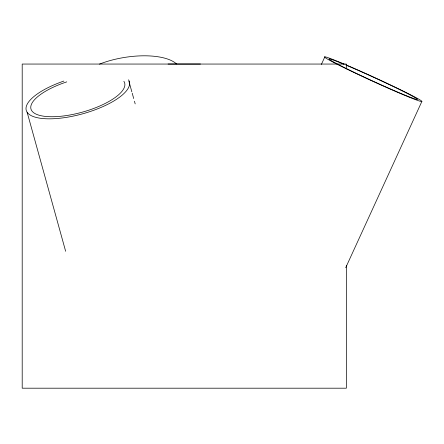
<?xml version="1.0" encoding="UTF-8"?>
<svg xmlns="http://www.w3.org/2000/svg" width="444" height="444" viewBox="0 0 444 444"><rect width="100%" height="100%" fill="white"/><g stroke="black" fill="none" stroke-linecap="round" stroke-linejoin="round"><path stroke-width="0.67" d="M321.384 64.419L324.841 56.871M345.704 267.721L421.8 101.604M168.071 64.03L200.472 64.03M128.888 81.152L131.846 91.847M132.218 93.185L133.7 98.535M134.443 101.21L135.181 103.885M27.123 112.227L65.645 251.282M346.342 68.903L346.342 64.053L22.2 64.053L22.2 388.195L346.342 388.195L346.342 265.601M123.87 81.302A48.624 16.744 -15.5 0 1 87.995 110.451A48.624 16.744 -15.5 0 1 31.962 111.017A48.624 16.744 -15.5 0 1 66.761 81.879M128.516 79.815A53.524 18.437 -15.5 0 1 89.633 111.705A53.524 18.437 -15.5 0 1 27.633 112.909A53.524 18.437 -15.5 0 1 63.825 81.069M99.473 64.114A53.524 21.351 -9.5 0 1 176.484 63.903M346.065 65.146A48.624 1.881 24.6 0 1 416.933 98.84A48.624 1.881 24.6 0 1 358.802 74.553A48.624 1.881 24.6 0 1 343.617 64.125M345.66 64.713A53.524 2.07 24.6 0 1 421.789 101.193A53.524 2.07 24.6 0 1 353.38 72.2A53.524 2.07 24.6 0 1 344.439 64.197"/></g></svg>
